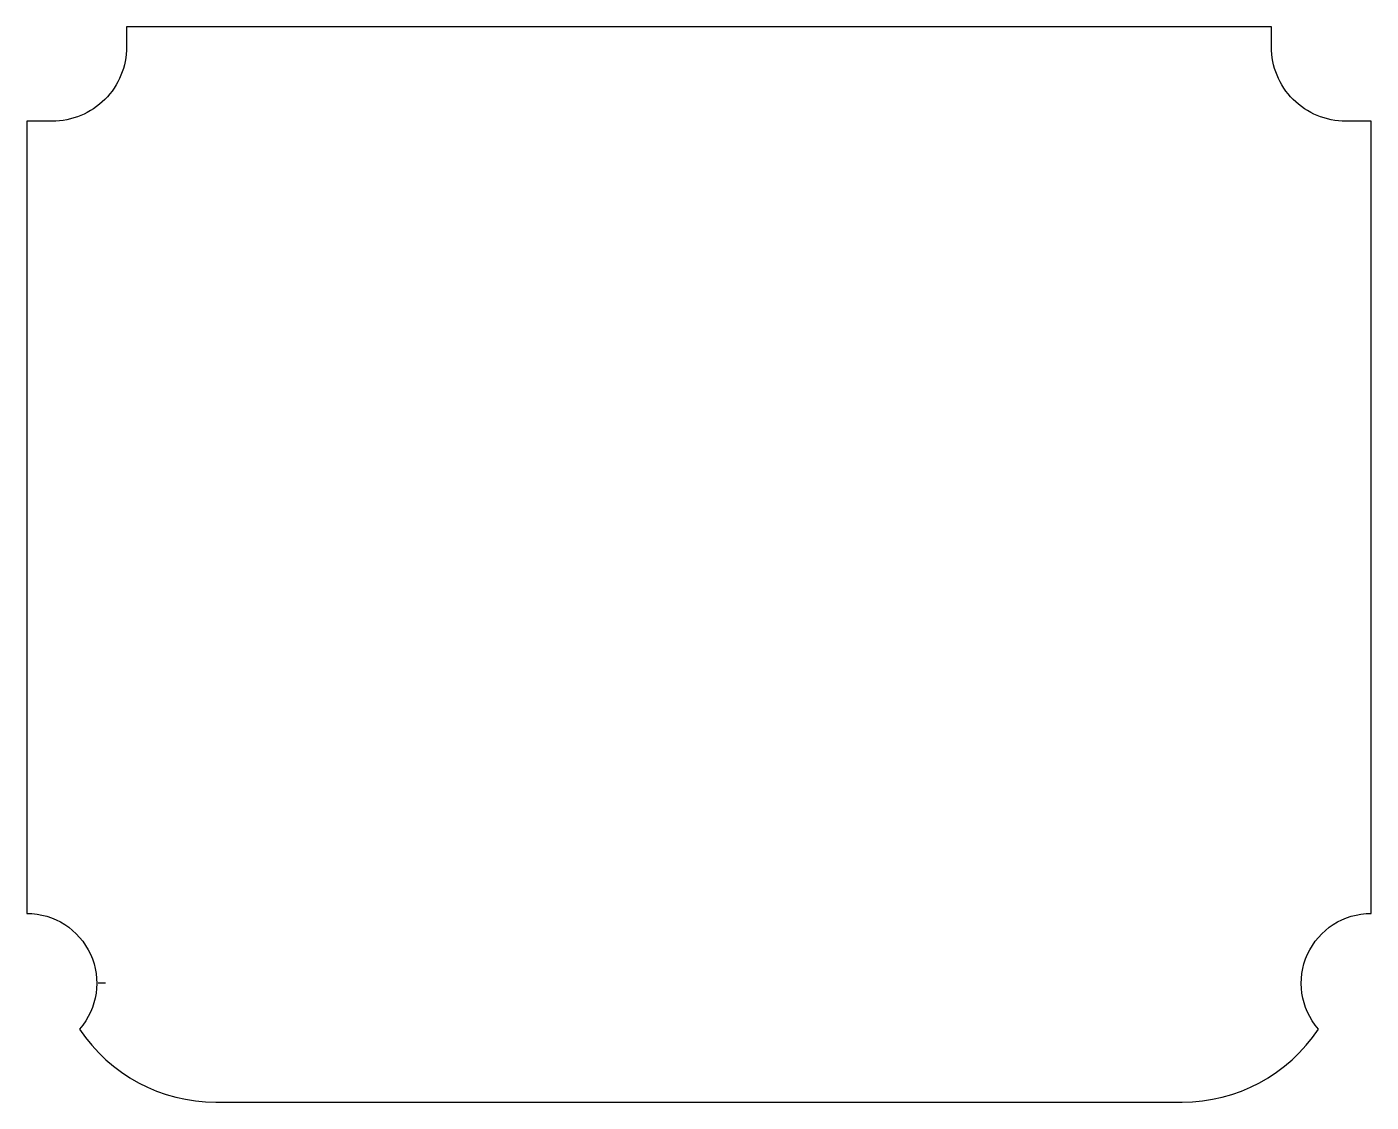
# Model space of a CAD drawing. Header units: millimetres. Extents: x -9.7 to 80.7, y -8 to 64.3.
import ezdxf

# ---------------------------------------------------------------- set-up
doc = ezdxf.new("R2010")
doc.units = ezdxf.units.MM
doc.linetypes.add('DASHED', pattern=[0.75, 0.5, -0.25])
doc.layers.get('0').update_dxf_attribs({"linetype": 'CONTINUOUS'})

msp = doc.modelspace()

# ---------------------------------------------------------------- linework, layer by layer
at = {"linetype": 'DASHED'}
msp.add_line((-4.416, 0), (-5.008, 0), dxfattribs=at)
msp.add_lwpolyline([(-3, 64.343), (-3, 63, -0.414214), (-8, 58), (-9.708, 58), (-9.708, 4.7, -0.643463), (-6.163, -3.086, 0.251224), (3, -8), (68, -8, 0.251224), (77.163, -3.086, -0.643463), (80.708, 4.7), (80.708, 58), (79, 58, -0.414214), (74, 63), (74, 64.343)], format="xyb", close=True)

doc.saveas('drawing.dxf')
